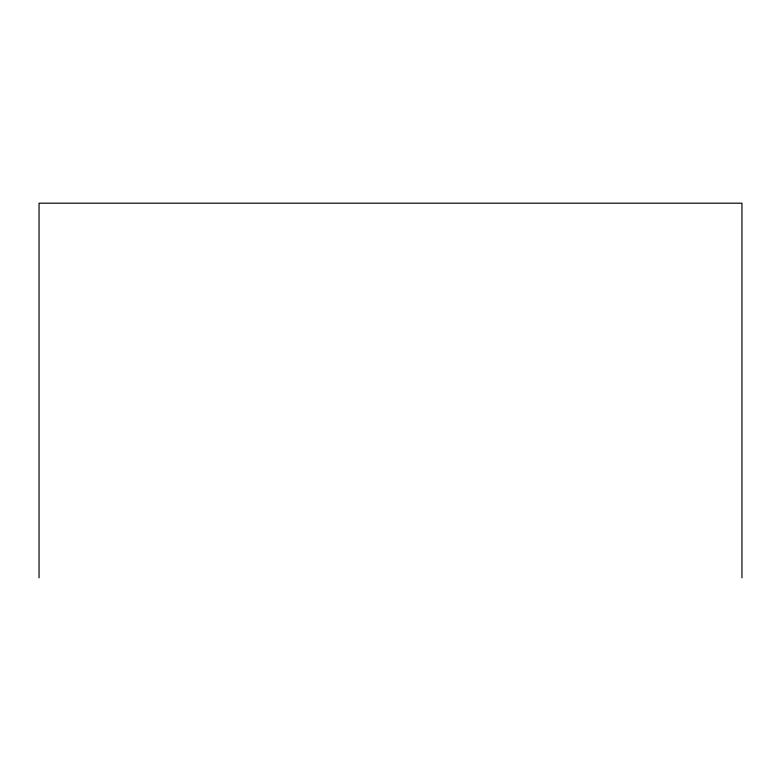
<?xml version="1.0" encoding="UTF-8"?>
<svg xmlns="http://www.w3.org/2000/svg" width="781" height="781" viewBox="0 0 781 781"><rect width="100%" height="100%" fill="white"/><g stroke="black" fill="none" stroke-linecap="round" stroke-linejoin="round"><path stroke-width="1.17" d="M741.95 577.803L741.95 203.197L39.05 203.197L39.05 577.803"/></g></svg>
